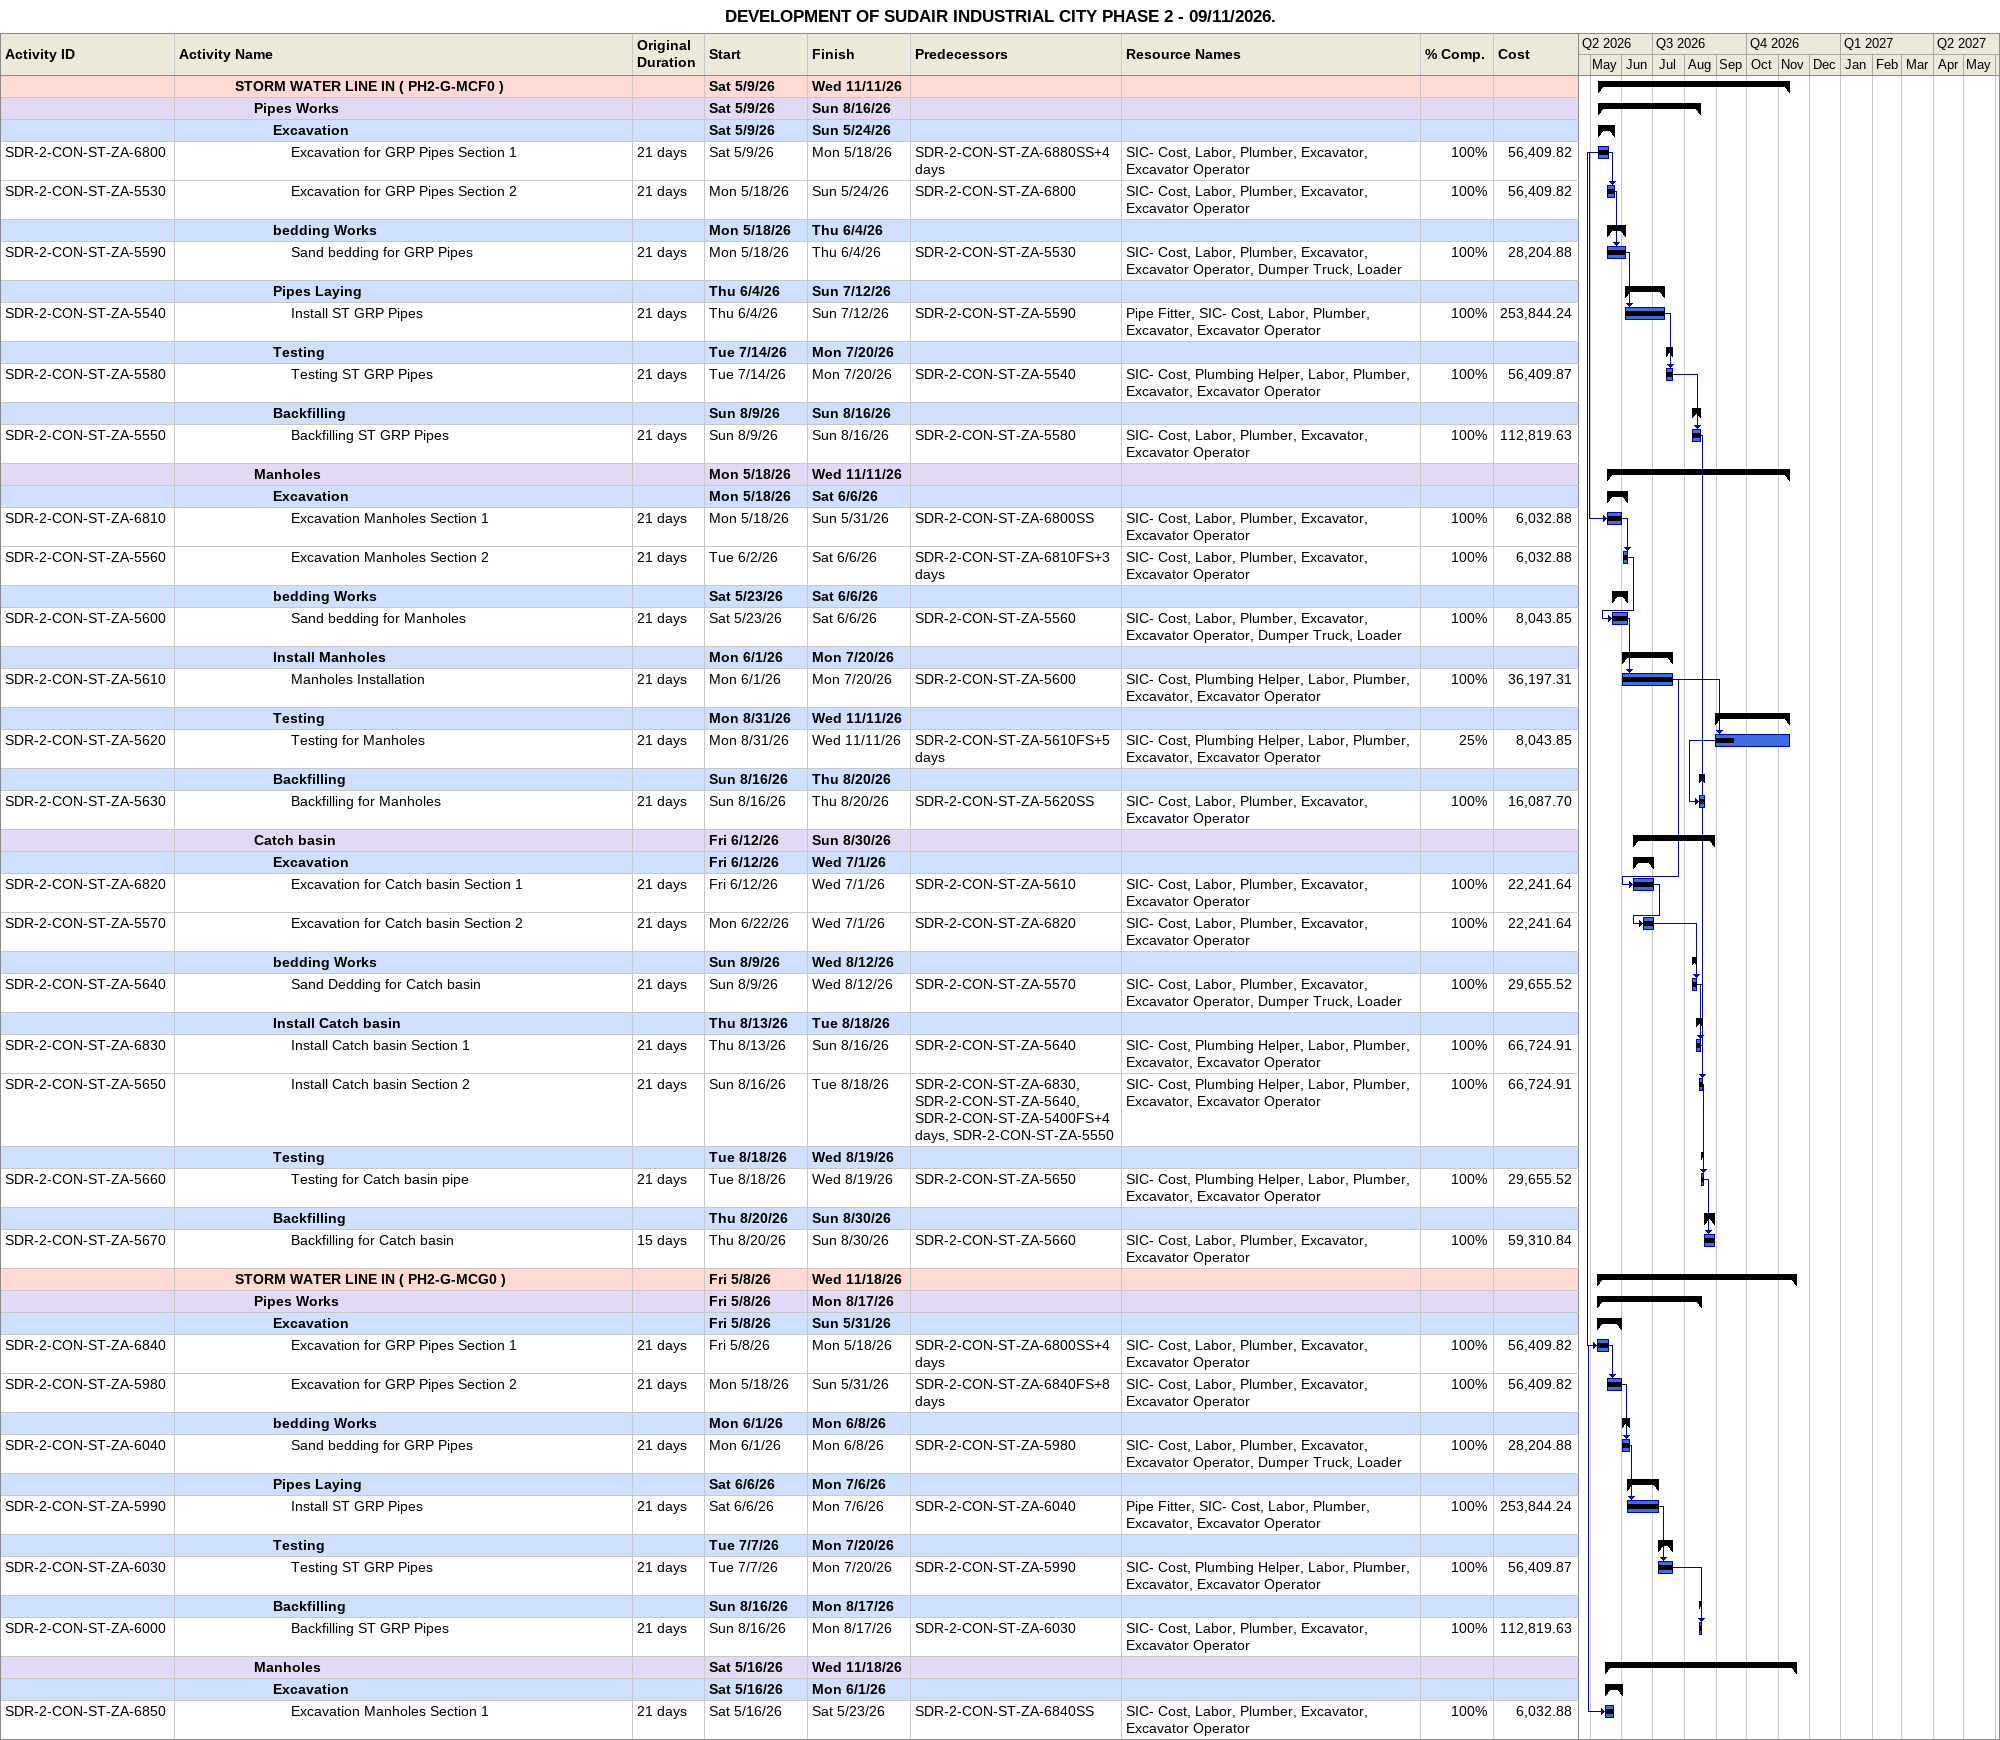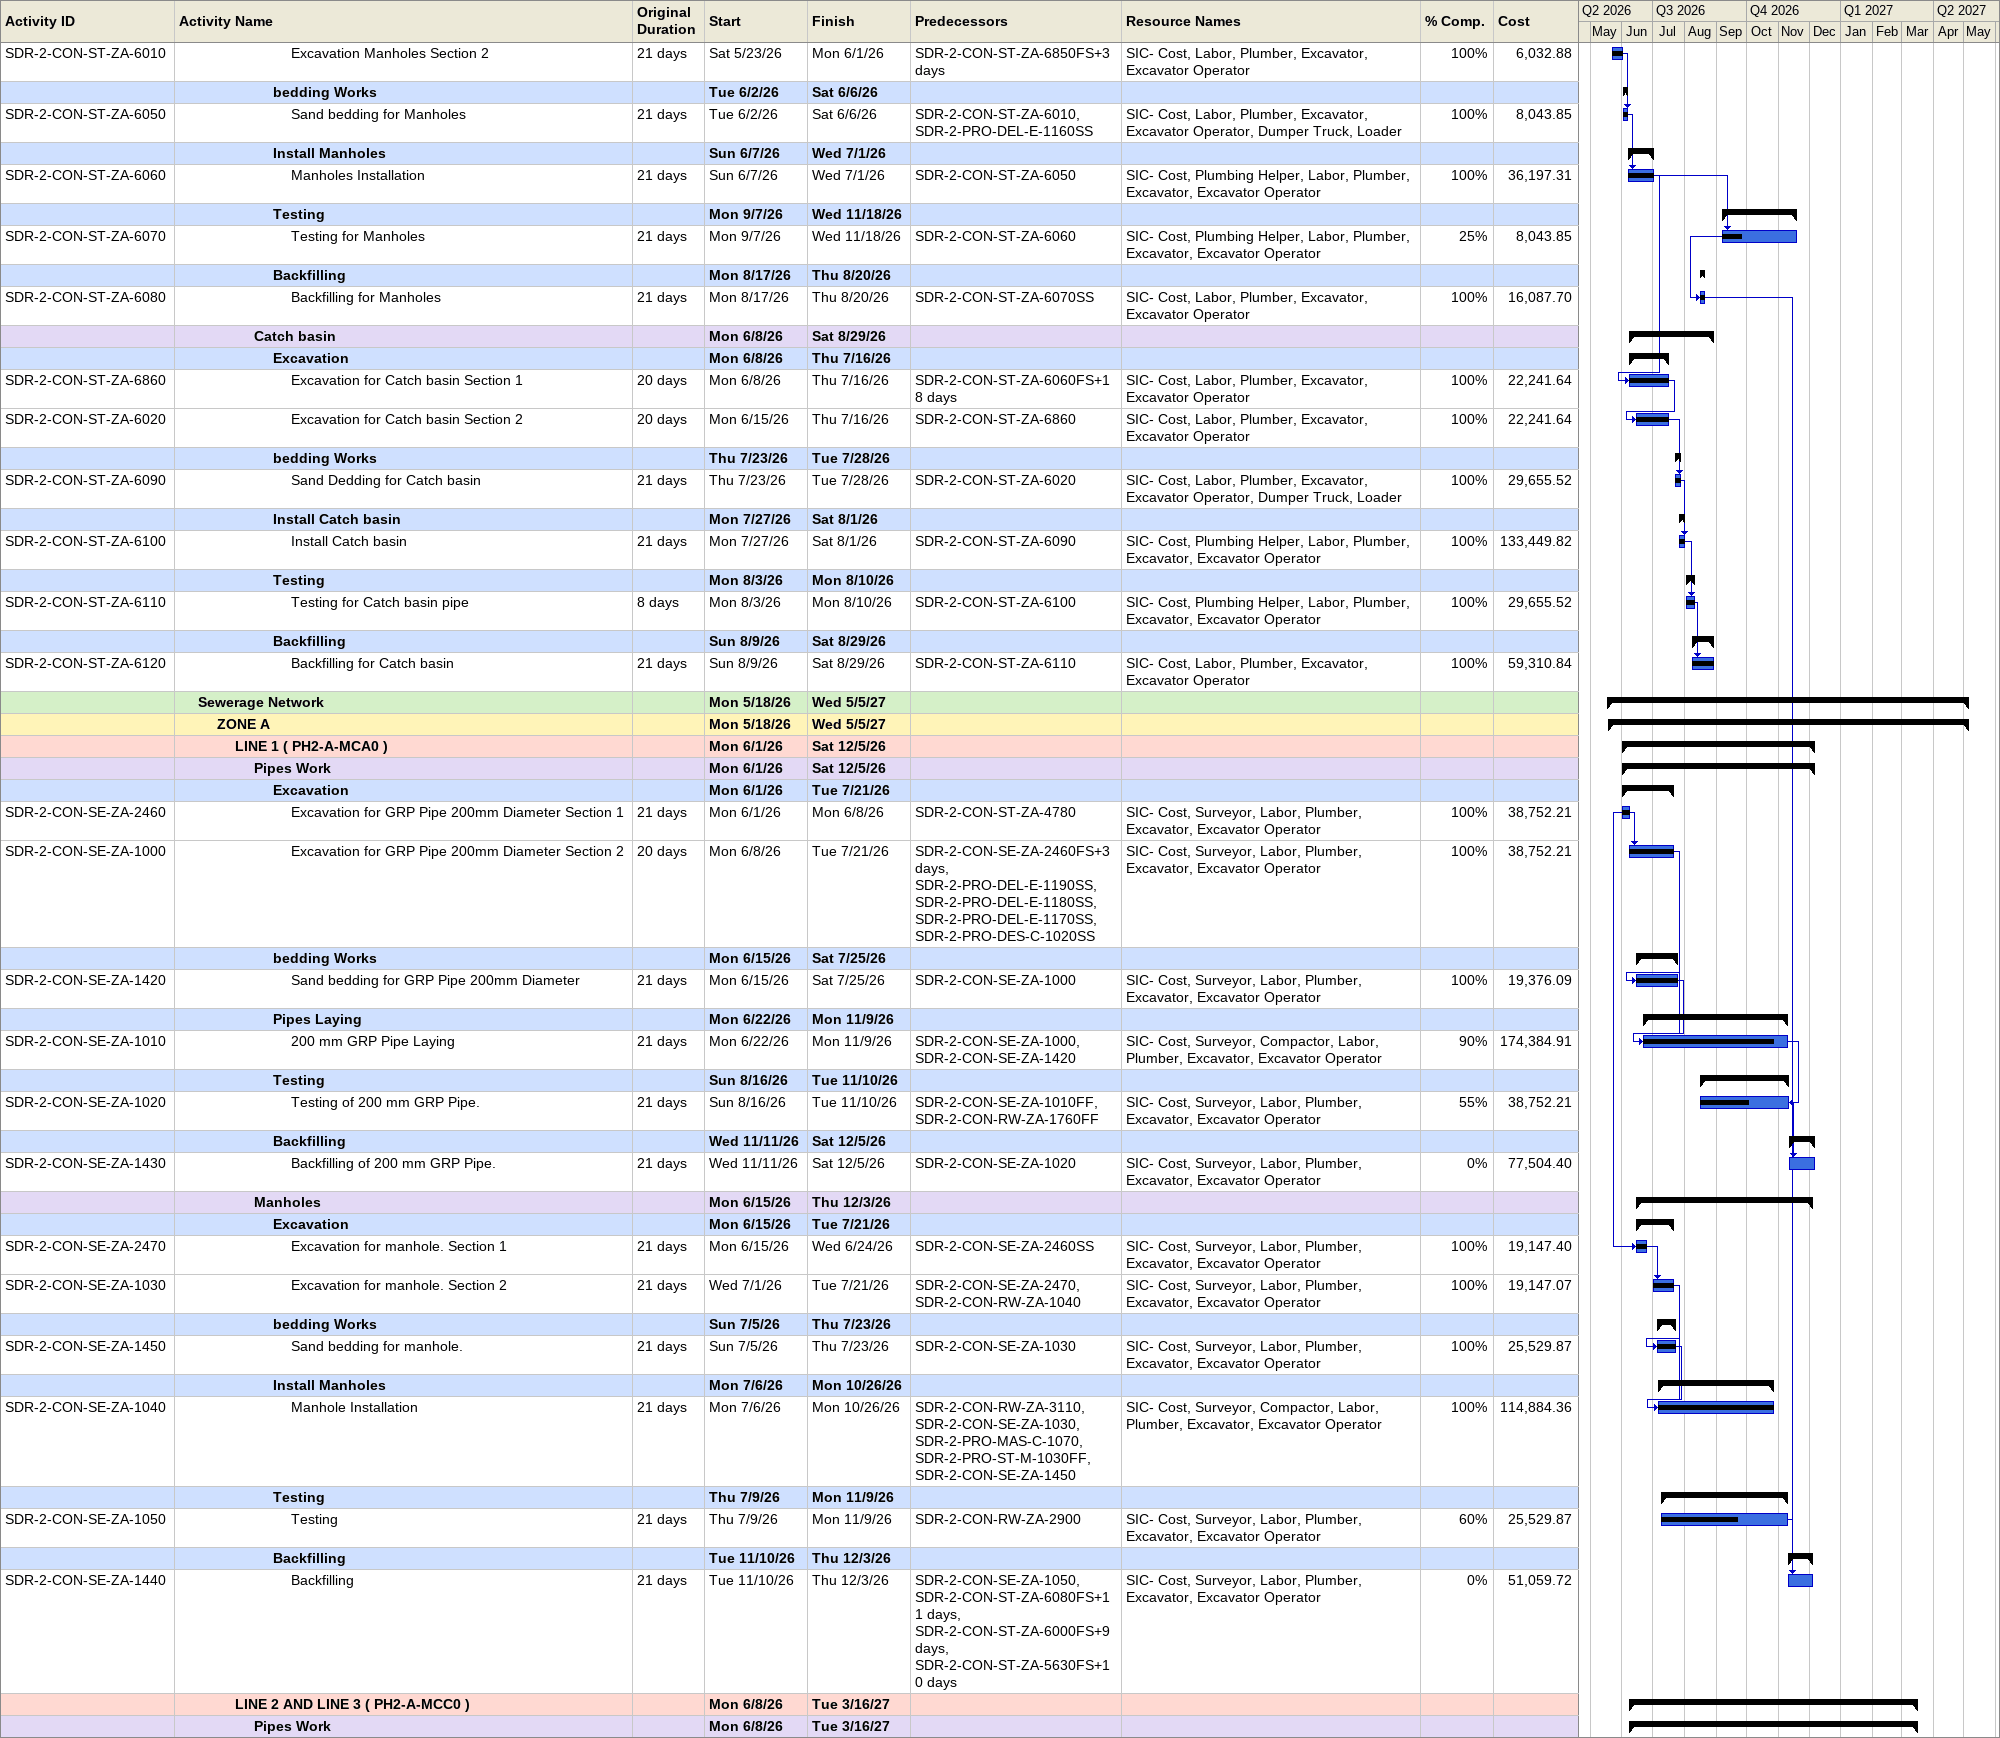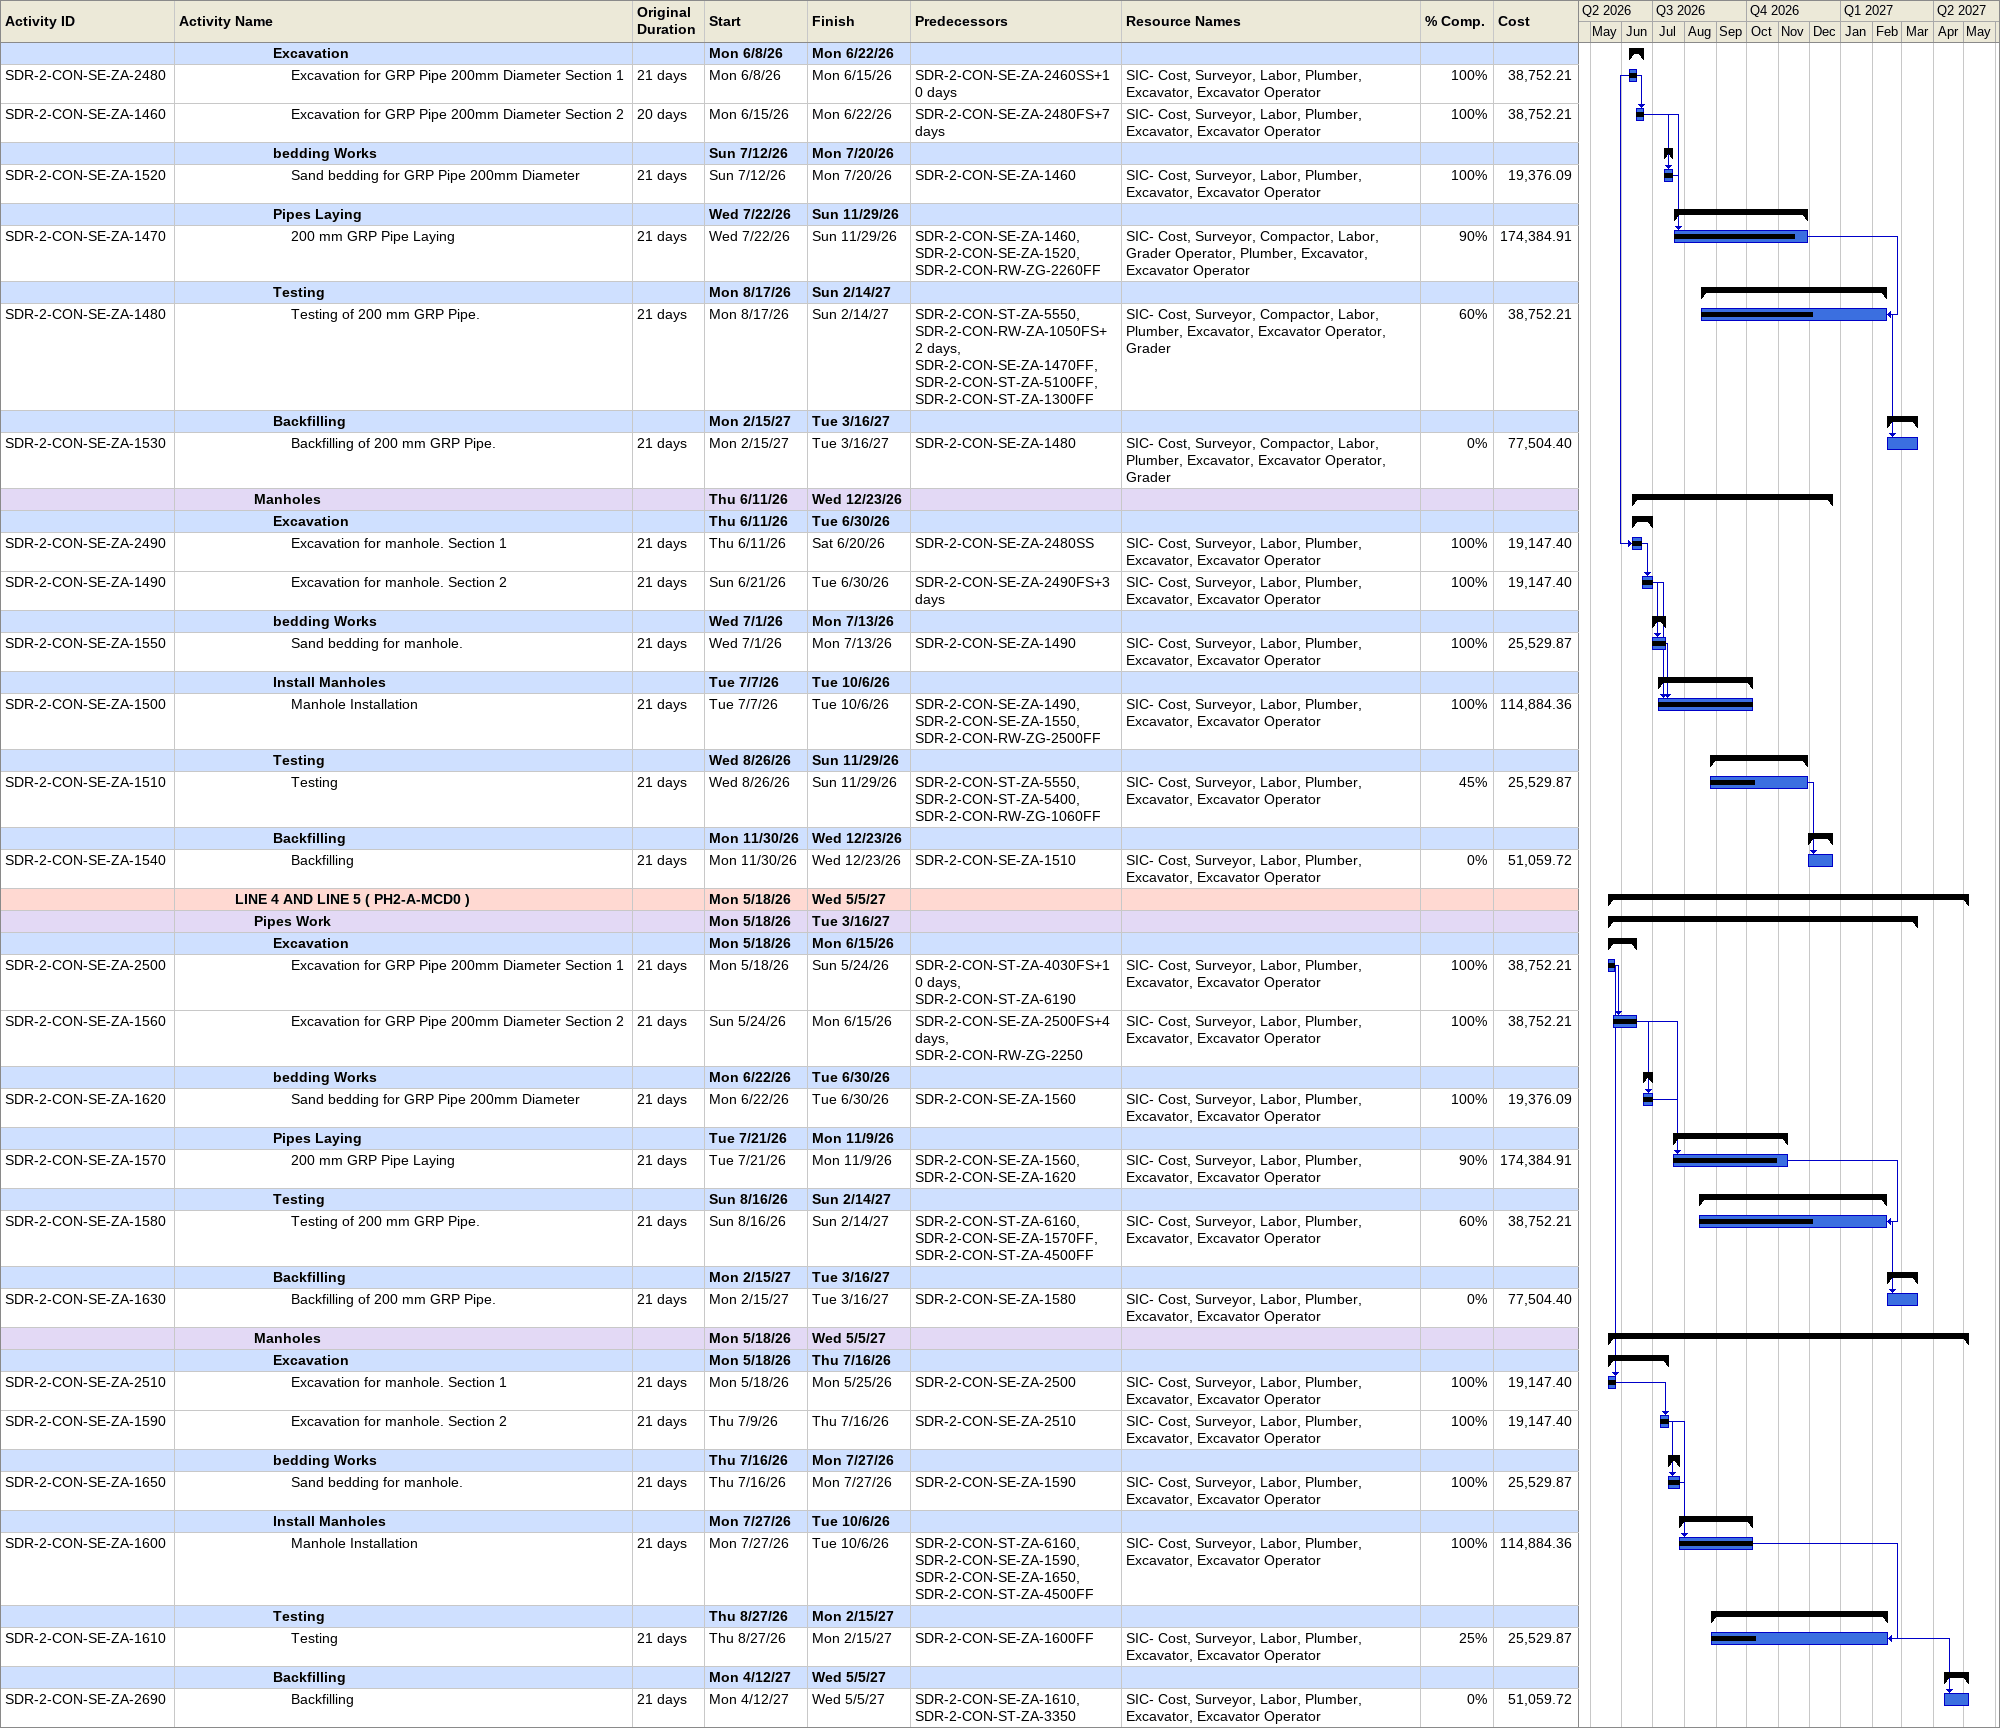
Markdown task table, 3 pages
DEVELOPMENT OF SUDAIR INDUSTRIAL CITY PHASE 2 - 09/11/2026.

| ID | Level | Task | Original duration | Start | Finish | Predecessors | Resources | % complete | Cost |
|---|---|---|---|---|---|---|---|---|---|
|  | 4 | **STORM WATER LINE IN ( PH2-G-MCF0 )** |  | 2026-05-09 | 2026-11-11 |  |  |  |  |
|  | 5 | **Pipes Works** |  | 2026-05-09 | 2026-08-16 |  |  |  |  |
|  | 6 | **Excavation** |  | 2026-05-09 | 2026-05-24 |  |  |  |  |
| SDR-2-CON-ST-ZA-6800 | 7 | Excavation for GRP Pipes Section 1 | 21d | 2026-05-09 | 2026-05-18 | SDR-2-CON-ST-ZA-6880SS+4d | SIC- Cost, Labor, Plumber, Excavator, Excavator Operator | 100 | 56409.82 |
| SDR-2-CON-ST-ZA-5530 | 7 | Excavation for GRP Pipes Section 2 | 21d | 2026-05-18 | 2026-05-24 | SDR-2-CON-ST-ZA-6800 | SIC- Cost, Labor, Plumber, Excavator, Excavator Operator | 100 | 56409.82 |
|  | 6 | **bedding Works** |  | 2026-05-18 | 2026-06-04 |  |  |  |  |
| SDR-2-CON-ST-ZA-5590 | 7 | Sand bedding for GRP Pipes | 21d | 2026-05-18 | 2026-06-04 | SDR-2-CON-ST-ZA-5530 | SIC- Cost, Labor, Plumber, Excavator, Excavator Operator, Dumper Truck, Loader | 100 | 28204.88 |
|  | 6 | **Pipes Laying** |  | 2026-06-04 | 2026-07-12 |  |  |  |  |
| SDR-2-CON-ST-ZA-5540 | 7 | Install ST GRP Pipes | 21d | 2026-06-04 | 2026-07-12 | SDR-2-CON-ST-ZA-5590 | Pipe Fitter, SIC- Cost, Labor, Plumber, Excavator, Excavator Operator | 100 | 253844.24 |
|  | 6 | **Testing** |  | 2026-07-14 | 2026-07-20 |  |  |  |  |
| SDR-2-CON-ST-ZA-5580 | 7 | Testing ST GRP Pipes | 21d | 2026-07-14 | 2026-07-20 | SDR-2-CON-ST-ZA-5540 | SIC- Cost, Plumbing Helper, Labor, Plumber, Excavator, Excavator Operator | 100 | 56409.87 |
|  | 6 | **Backfilling** |  | 2026-08-09 | 2026-08-16 |  |  |  |  |
| SDR-2-CON-ST-ZA-5550 | 7 | Backfilling ST GRP Pipes | 21d | 2026-08-09 | 2026-08-16 | SDR-2-CON-ST-ZA-5580 | SIC- Cost, Labor, Plumber, Excavator, Excavator Operator | 100 | 112819.63 |
|  | 5 | **Manholes** |  | 2026-05-18 | 2026-11-11 |  |  |  |  |
|  | 6 | **Excavation** |  | 2026-05-18 | 2026-06-06 |  |  |  |  |
| SDR-2-CON-ST-ZA-6810 | 7 | Excavation Manholes Section 1 | 21d | 2026-05-18 | 2026-05-31 | SDR-2-CON-ST-ZA-6800SS | SIC- Cost, Labor, Plumber, Excavator, Excavator Operator | 100 | 6032.88 |
| SDR-2-CON-ST-ZA-5560 | 7 | Excavation Manholes Section 2 | 21d | 2026-06-02 | 2026-06-06 | SDR-2-CON-ST-ZA-6810FS+3d | SIC- Cost, Labor, Plumber, Excavator, Excavator Operator | 100 | 6032.88 |
|  | 6 | **bedding Works** |  | 2026-05-23 | 2026-06-06 |  |  |  |  |
| SDR-2-CON-ST-ZA-5600 | 7 | Sand bedding for Manholes | 21d | 2026-05-23 | 2026-06-06 | SDR-2-CON-ST-ZA-5560 | SIC- Cost, Labor, Plumber, Excavator, Excavator Operator, Dumper Truck, Loader | 100 | 8043.85 |
|  | 6 | **Install Manholes** |  | 2026-06-01 | 2026-07-20 |  |  |  |  |
| SDR-2-CON-ST-ZA-5610 | 7 | Manholes Installation | 21d | 2026-06-01 | 2026-07-20 | SDR-2-CON-ST-ZA-5600 | SIC- Cost, Plumbing Helper, Labor, Plumber, Excavator, Excavator Operator | 100 | 36197.31 |
|  | 6 | **Testing** |  | 2026-08-31 | 2026-11-11 |  |  |  |  |
| SDR-2-CON-ST-ZA-5620 | 7 | Testing for Manholes | 21d | 2026-08-31 | 2026-11-11 | SDR-2-CON-ST-ZA-5610FS+5d | SIC- Cost, Plumbing Helper, Labor, Plumber, Excavator, Excavator Operator | 25 | 8043.85 |
|  | 6 | **Backfilling** |  | 2026-08-16 | 2026-08-20 |  |  |  |  |
| SDR-2-CON-ST-ZA-5630 | 7 | Backfilling for Manholes | 21d | 2026-08-16 | 2026-08-20 | SDR-2-CON-ST-ZA-5620SS | SIC- Cost, Labor, Plumber, Excavator, Excavator Operator | 100 | 16087.70 |
|  | 5 | **Catch basin** |  | 2026-06-12 | 2026-08-30 |  |  |  |  |
|  | 6 | **Excavation** |  | 2026-06-12 | 2026-07-01 |  |  |  |  |
| SDR-2-CON-ST-ZA-6820 | 7 | Excavation for Catch basin Section 1 | 21d | 2026-06-12 | 2026-07-01 | SDR-2-CON-ST-ZA-5610 | SIC- Cost, Labor, Plumber, Excavator, Excavator Operator | 100 | 22241.64 |
| SDR-2-CON-ST-ZA-5570 | 7 | Excavation for Catch basin Section 2 | 21d | 2026-06-22 | 2026-07-01 | SDR-2-CON-ST-ZA-6820 | SIC- Cost, Labor, Plumber, Excavator, Excavator Operator | 100 | 22241.64 |
|  | 6 | **bedding Works** |  | 2026-08-09 | 2026-08-12 |  |  |  |  |
| SDR-2-CON-ST-ZA-5640 | 7 | Sand Dedding for Catch basin | 21d | 2026-08-09 | 2026-08-12 | SDR-2-CON-ST-ZA-5570 | SIC- Cost, Labor, Plumber, Excavator, Excavator Operator, Dumper Truck, Loader | 100 | 29655.52 |
|  | 6 | **Install Catch basin** |  | 2026-08-13 | 2026-08-18 |  |  |  |  |
| SDR-2-CON-ST-ZA-6830 | 7 | Install Catch basin Section 1 | 21d | 2026-08-13 | 2026-08-16 | SDR-2-CON-ST-ZA-5640 | SIC- Cost, Plumbing Helper, Labor, Plumber, Excavator, Excavator Operator | 100 | 66724.91 |
| SDR-2-CON-ST-ZA-5650 | 7 | Install Catch basin Section 2 | 21d | 2026-08-16 | 2026-08-18 | SDR-2-CON-ST-ZA-6830, SDR-2-CON-ST-ZA-5640, SDR-2-CON-ST-ZA-5400FS+4d, SDR-2-CON-ST-ZA-5550 | SIC- Cost, Plumbing Helper, Labor, Plumber, Excavator, Excavator Operator | 100 | 66724.91 |
|  | 6 | **Testing** |  | 2026-08-18 | 2026-08-19 |  |  |  |  |
| SDR-2-CON-ST-ZA-5660 | 7 | Testing for Catch basin pipe | 21d | 2026-08-18 | 2026-08-19 | SDR-2-CON-ST-ZA-5650 | SIC- Cost, Plumbing Helper, Labor, Plumber, Excavator, Excavator Operator | 100 | 29655.52 |
|  | 6 | **Backfilling** |  | 2026-08-20 | 2026-08-30 |  |  |  |  |
| SDR-2-CON-ST-ZA-5670 | 7 | Backfilling for Catch basin | 15d | 2026-08-20 | 2026-08-30 | SDR-2-CON-ST-ZA-5660 | SIC- Cost, Labor, Plumber, Excavator, Excavator Operator | 100 | 59310.84 |
|  | 4 | **STORM WATER LINE IN ( PH2-G-MCG0 )** |  | 2026-05-08 | 2026-11-18 |  |  |  |  |
|  | 5 | **Pipes Works** |  | 2026-05-08 | 2026-08-17 |  |  |  |  |
|  | 6 | **Excavation** |  | 2026-05-08 | 2026-05-31 |  |  |  |  |
| SDR-2-CON-ST-ZA-6840 | 7 | Excavation for GRP Pipes Section 1 | 21d | 2026-05-08 | 2026-05-18 | SDR-2-CON-ST-ZA-6800SS+4d | SIC- Cost, Labor, Plumber, Excavator, Excavator Operator | 100 | 56409.82 |
| SDR-2-CON-ST-ZA-5980 | 7 | Excavation for GRP Pipes Section 2 | 21d | 2026-05-18 | 2026-05-31 | SDR-2-CON-ST-ZA-6840FS+8d | SIC- Cost, Labor, Plumber, Excavator, Excavator Operator | 100 | 56409.82 |
|  | 6 | **bedding Works** |  | 2026-06-01 | 2026-06-08 |  |  |  |  |
| SDR-2-CON-ST-ZA-6040 | 7 | Sand bedding for GRP Pipes | 21d | 2026-06-01 | 2026-06-08 | SDR-2-CON-ST-ZA-5980 | SIC- Cost, Labor, Plumber, Excavator, Excavator Operator, Dumper Truck, Loader | 100 | 28204.88 |
|  | 6 | **Pipes Laying** |  | 2026-06-06 | 2026-07-06 |  |  |  |  |
| SDR-2-CON-ST-ZA-5990 | 7 | Install ST GRP Pipes | 21d | 2026-06-06 | 2026-07-06 | SDR-2-CON-ST-ZA-6040 | Pipe Fitter, SIC- Cost, Labor, Plumber, Excavator, Excavator Operator | 100 | 253844.24 |
|  | 6 | **Testing** |  | 2026-07-07 | 2026-07-20 |  |  |  |  |
| SDR-2-CON-ST-ZA-6030 | 7 | Testing ST GRP Pipes | 21d | 2026-07-07 | 2026-07-20 | SDR-2-CON-ST-ZA-5990 | SIC- Cost, Plumbing Helper, Labor, Plumber, Excavator, Excavator Operator | 100 | 56409.87 |
|  | 6 | **Backfilling** |  | 2026-08-16 | 2026-08-17 |  |  |  |  |
| SDR-2-CON-ST-ZA-6000 | 7 | Backfilling ST GRP Pipes | 21d | 2026-08-16 | 2026-08-17 | SDR-2-CON-ST-ZA-6030 | SIC- Cost, Labor, Plumber, Excavator, Excavator Operator | 100 | 112819.63 |
|  | 5 | **Manholes** |  | 2026-05-16 | 2026-11-18 |  |  |  |  |
|  | 6 | **Excavation** |  | 2026-05-16 | 2026-06-01 |  |  |  |  |
| SDR-2-CON-ST-ZA-6850 | 7 | Excavation Manholes Section 1 | 21d | 2026-05-16 | 2026-05-23 | SDR-2-CON-ST-ZA-6840SS | SIC- Cost, Labor, Plumber, Excavator, Excavator Operator | 100 | 6032.88 |
| SDR-2-CON-ST-ZA-6010 | 7 | Excavation Manholes Section 2 | 21d | 2026-05-23 | 2026-06-01 | SDR-2-CON-ST-ZA-6850FS+3d | SIC- Cost, Labor, Plumber, Excavator, Excavator Operator | 100 | 6032.88 |
|  | 6 | **bedding Works** |  | 2026-06-02 | 2026-06-06 |  |  |  |  |
| SDR-2-CON-ST-ZA-6050 | 7 | Sand bedding for Manholes | 21d | 2026-06-02 | 2026-06-06 | SDR-2-CON-ST-ZA-6010, SDR-2-PRO-DEL-E-1160SS | SIC- Cost, Labor, Plumber, Excavator, Excavator Operator, Dumper Truck, Loader | 100 | 8043.85 |
|  | 6 | **Install Manholes** |  | 2026-06-07 | 2026-07-01 |  |  |  |  |
| SDR-2-CON-ST-ZA-6060 | 7 | Manholes Installation | 21d | 2026-06-07 | 2026-07-01 | SDR-2-CON-ST-ZA-6050 | SIC- Cost, Plumbing Helper, Labor, Plumber, Excavator, Excavator Operator | 100 | 36197.31 |
|  | 6 | **Testing** |  | 2026-09-07 | 2026-11-18 |  |  |  |  |
| SDR-2-CON-ST-ZA-6070 | 7 | Testing for Manholes | 21d | 2026-09-07 | 2026-11-18 | SDR-2-CON-ST-ZA-6060 | SIC- Cost, Plumbing Helper, Labor, Plumber, Excavator, Excavator Operator | 25 | 8043.85 |
|  | 6 | **Backfilling** |  | 2026-08-17 | 2026-08-20 |  |  |  |  |
| SDR-2-CON-ST-ZA-6080 | 7 | Backfilling for Manholes | 21d | 2026-08-17 | 2026-08-20 | SDR-2-CON-ST-ZA-6070SS | SIC- Cost, Labor, Plumber, Excavator, Excavator Operator | 100 | 16087.70 |
|  | 5 | **Catch basin** |  | 2026-06-08 | 2026-08-29 |  |  |  |  |
|  | 6 | **Excavation** |  | 2026-06-08 | 2026-07-16 |  |  |  |  |
| SDR-2-CON-ST-ZA-6860 | 7 | Excavation for Catch basin Section 1 | 20d | 2026-06-08 | 2026-07-16 | SDR-2-CON-ST-ZA-6060FS+18d | SIC- Cost, Labor, Plumber, Excavator, Excavator Operator | 100 | 22241.64 |
| SDR-2-CON-ST-ZA-6020 | 7 | Excavation for Catch basin Section 2 | 20d | 2026-06-15 | 2026-07-16 | SDR-2-CON-ST-ZA-6860 | SIC- Cost, Labor, Plumber, Excavator, Excavator Operator | 100 | 22241.64 |
|  | 6 | **bedding Works** |  | 2026-07-23 | 2026-07-28 |  |  |  |  |
| SDR-2-CON-ST-ZA-6090 | 7 | Sand Dedding for Catch basin | 21d | 2026-07-23 | 2026-07-28 | SDR-2-CON-ST-ZA-6020 | SIC- Cost, Labor, Plumber, Excavator, Excavator Operator, Dumper Truck, Loader | 100 | 29655.52 |
|  | 6 | **Install Catch basin** |  | 2026-07-27 | 2026-08-01 |  |  |  |  |
| SDR-2-CON-ST-ZA-6100 | 7 | Install Catch basin | 21d | 2026-07-27 | 2026-08-01 | SDR-2-CON-ST-ZA-6090 | SIC- Cost, Plumbing Helper, Labor, Plumber, Excavator, Excavator Operator | 100 | 133449.82 |
|  | 6 | **Testing** |  | 2026-08-03 | 2026-08-10 |  |  |  |  |
| SDR-2-CON-ST-ZA-6110 | 7 | Testing for Catch basin pipe | 8d | 2026-08-03 | 2026-08-10 | SDR-2-CON-ST-ZA-6100 | SIC- Cost, Plumbing Helper, Labor, Plumber, Excavator, Excavator Operator | 100 | 29655.52 |
|  | 6 | **Backfilling** |  | 2026-08-09 | 2026-08-29 |  |  |  |  |
| SDR-2-CON-ST-ZA-6120 | 7 | Backfilling for Catch basin | 21d | 2026-08-09 | 2026-08-29 | SDR-2-CON-ST-ZA-6110 | SIC- Cost, Labor, Plumber, Excavator, Excavator Operator | 100 | 59310.84 |
|  | 2 | **Sewerage Network** |  | 2026-05-18 | 2027-05-05 |  |  |  |  |
|  | 3 | **ZONE A** |  | 2026-05-18 | 2027-05-05 |  |  |  |  |
|  | 4 | **LINE 1 ( PH2-A-MCA0 )** |  | 2026-06-01 | 2026-12-05 |  |  |  |  |
|  | 5 | **Pipes Work** |  | 2026-06-01 | 2026-12-05 |  |  |  |  |
|  | 6 | **Excavation** |  | 2026-06-01 | 2026-07-21 |  |  |  |  |
| SDR-2-CON-SE-ZA-2460 | 7 | Excavation for GRP Pipe 200mm Diameter Section 1 | 21d | 2026-06-01 | 2026-06-08 | SDR-2-CON-ST-ZA-4780 | SIC- Cost, Surveyor, Labor, Plumber, Excavator, Excavator Operator | 100 | 38752.21 |
| SDR-2-CON-SE-ZA-1000 | 7 | Excavation for GRP Pipe 200mm Diameter Section 2 | 20d | 2026-06-08 | 2026-07-21 | SDR-2-CON-SE-ZA-2460FS+3d, SDR-2-PRO-DEL-E-1190SS, SDR-2-PRO-DEL-E-1180SS, SDR-2-PRO-DEL-E-1170SS, SDR-2-PRO-DES-C-1020SS | SIC- Cost, Surveyor, Labor, Plumber, Excavator, Excavator Operator | 100 | 38752.21 |
|  | 6 | **bedding Works** |  | 2026-06-15 | 2026-07-25 |  |  |  |  |
| SDR-2-CON-SE-ZA-1420 | 7 | Sand bedding for GRP Pipe 200mm Diameter | 21d | 2026-06-15 | 2026-07-25 | SDR-2-CON-SE-ZA-1000 | SIC- Cost, Surveyor, Labor, Plumber, Excavator, Excavator Operator | 100 | 19376.09 |
|  | 6 | **Pipes Laying** |  | 2026-06-22 | 2026-11-09 |  |  |  |  |
| SDR-2-CON-SE-ZA-1010 | 7 | 200 mm GRP Pipe Laying | 21d | 2026-06-22 | 2026-11-09 | SDR-2-CON-SE-ZA-1000, SDR-2-CON-SE-ZA-1420 | SIC- Cost, Surveyor, Compactor, Labor, Plumber, Excavator, Excavator Operator | 90 | 174384.91 |
|  | 6 | **Testing** |  | 2026-08-16 | 2026-11-10 |  |  |  |  |
| SDR-2-CON-SE-ZA-1020 | 7 | Testing of 200 mm GRP Pipe. | 21d | 2026-08-16 | 2026-11-10 | SDR-2-CON-SE-ZA-1010FF, SDR-2-CON-RW-ZA-1760FF | SIC- Cost, Surveyor, Labor, Plumber, Excavator, Excavator Operator | 55 | 38752.21 |
|  | 6 | **Backfilling** |  | 2026-11-11 | 2026-12-05 |  |  |  |  |
| SDR-2-CON-SE-ZA-1430 | 7 | Backfilling of 200 mm GRP Pipe. | 21d | 2026-11-11 | 2026-12-05 | SDR-2-CON-SE-ZA-1020 | SIC- Cost, Surveyor, Labor, Plumber, Excavator, Excavator Operator | 0 | 77504.40 |
|  | 5 | **Manholes** |  | 2026-06-15 | 2026-12-03 |  |  |  |  |
|  | 6 | **Excavation** |  | 2026-06-15 | 2026-07-21 |  |  |  |  |
| SDR-2-CON-SE-ZA-2470 | 7 | Excavation for manhole. Section 1 | 21d | 2026-06-15 | 2026-06-24 | SDR-2-CON-SE-ZA-2460SS | SIC- Cost, Surveyor, Labor, Plumber, Excavator, Excavator Operator | 100 | 19147.40 |
| SDR-2-CON-SE-ZA-1030 | 7 | Excavation for manhole. Section 2 | 21d | 2026-07-01 | 2026-07-21 | SDR-2-CON-SE-ZA-2470, SDR-2-CON-RW-ZA-1040 | SIC- Cost, Surveyor, Labor, Plumber, Excavator, Excavator Operator | 100 | 19147.07 |
|  | 6 | **bedding Works** |  | 2026-07-05 | 2026-07-23 |  |  |  |  |
| SDR-2-CON-SE-ZA-1450 | 7 | Sand bedding for manhole. | 21d | 2026-07-05 | 2026-07-23 | SDR-2-CON-SE-ZA-1030 | SIC- Cost, Surveyor, Labor, Plumber, Excavator, Excavator Operator | 100 | 25529.87 |
|  | 6 | **Install Manholes** |  | 2026-07-06 | 2026-10-26 |  |  |  |  |
| SDR-2-CON-SE-ZA-1040 | 7 | Manhole Installation | 21d | 2026-07-06 | 2026-10-26 | SDR-2-CON-RW-ZA-3110, SDR-2-CON-SE-ZA-1030, SDR-2-PRO-MAS-C-1070, SDR-2-PRO-ST-M-1030FF, SDR-2-CON-SE-ZA-1450 | SIC- Cost, Surveyor, Compactor, Labor, Plumber, Excavator, Excavator Operator | 100 | 114884.36 |
|  | 6 | **Testing** |  | 2026-07-09 | 2026-11-09 |  |  |  |  |
| SDR-2-CON-SE-ZA-1050 | 7 | Testing | 21d | 2026-07-09 | 2026-11-09 | SDR-2-CON-RW-ZA-2900 | SIC- Cost, Surveyor, Labor, Plumber, Excavator, Excavator Operator | 60 | 25529.87 |
|  | 6 | **Backfilling** |  | 2026-11-10 | 2026-12-03 |  |  |  |  |
| SDR-2-CON-SE-ZA-1440 | 7 | Backfilling | 21d | 2026-11-10 | 2026-12-03 | SDR-2-CON-SE-ZA-1050, SDR-2-CON-ST-ZA-6080FS+11d, SDR-2-CON-ST-ZA-6000FS+9d, SDR-2-CON-ST-ZA-5630FS+10d | SIC- Cost, Surveyor, Labor, Plumber, Excavator, Excavator Operator | 0 | 51059.72 |
|  | 4 | **LINE 2 AND LINE 3 ( PH2-A-MCC0 )** |  | 2026-06-08 | 2027-03-16 |  |  |  |  |
|  | 5 | **Pipes Work** |  | 2026-06-08 | 2027-03-16 |  |  |  |  |
|  | 6 | **Excavation** |  | 2026-06-08 | 2026-06-22 |  |  |  |  |
| SDR-2-CON-SE-ZA-2480 | 7 | Excavation for GRP Pipe 200mm Diameter Section 1 | 21d | 2026-06-08 | 2026-06-15 | SDR-2-CON-SE-ZA-2460SS+10d | SIC- Cost, Surveyor, Labor, Plumber, Excavator, Excavator Operator | 100 | 38752.21 |
| SDR-2-CON-SE-ZA-1460 | 7 | Excavation for GRP Pipe 200mm Diameter Section 2 | 20d | 2026-06-15 | 2026-06-22 | SDR-2-CON-SE-ZA-2480FS+7d | SIC- Cost, Surveyor, Labor, Plumber, Excavator, Excavator Operator | 100 | 38752.21 |
|  | 6 | **bedding Works** |  | 2026-07-12 | 2026-07-20 |  |  |  |  |
| SDR-2-CON-SE-ZA-1520 | 7 | Sand bedding for GRP Pipe 200mm Diameter | 21d | 2026-07-12 | 2026-07-20 | SDR-2-CON-SE-ZA-1460 | SIC- Cost, Surveyor, Labor, Plumber, Excavator, Excavator Operator | 100 | 19376.09 |
|  | 6 | **Pipes Laying** |  | 2026-07-22 | 2026-11-29 |  |  |  |  |
| SDR-2-CON-SE-ZA-1470 | 7 | 200 mm GRP Pipe Laying | 21d | 2026-07-22 | 2026-11-29 | SDR-2-CON-SE-ZA-1460, SDR-2-CON-SE-ZA-1520, SDR-2-CON-RW-ZG-2260FF | SIC- Cost, Surveyor, Compactor, Labor, Grader Operator, Plumber, Excavator, Excavator Operator | 90 | 174384.91 |
|  | 6 | **Testing** |  | 2026-08-17 | 2027-02-14 |  |  |  |  |
| SDR-2-CON-SE-ZA-1480 | 7 | Testing of 200 mm GRP Pipe. | 21d | 2026-08-17 | 2027-02-14 | SDR-2-CON-ST-ZA-5550, SDR-2-CON-RW-ZA-1050FS+2d, SDR-2-CON-SE-ZA-1470FF, SDR-2-CON-ST-ZA-5100FF, SDR-2-CON-ST-ZA-1300FF | SIC- Cost, Surveyor, Compactor, Labor, Plumber, Excavator, Excavator Operator, Grader | 60 | 38752.21 |
|  | 6 | **Backfilling** |  | 2027-02-15 | 2027-03-16 |  |  |  |  |
| SDR-2-CON-SE-ZA-1530 | 7 | Backfilling of 200 mm GRP Pipe. | 21d | 2027-02-15 | 2027-03-16 | SDR-2-CON-SE-ZA-1480 | SIC- Cost, Surveyor, Compactor, Labor, Plumber, Excavator, Excavator Operator, Grader | 0 | 77504.40 |
|  | 5 | **Manholes** |  | 2026-06-11 | 2026-12-23 |  |  |  |  |
|  | 6 | **Excavation** |  | 2026-06-11 | 2026-06-30 |  |  |  |  |
| SDR-2-CON-SE-ZA-2490 | 7 | Excavation for manhole. Section 1 | 21d | 2026-06-11 | 2026-06-20 | SDR-2-CON-SE-ZA-2480SS | SIC- Cost, Surveyor, Labor, Plumber, Excavator, Excavator Operator | 100 | 19147.40 |
| SDR-2-CON-SE-ZA-1490 | 7 | Excavation for manhole. Section 2 | 21d | 2026-06-21 | 2026-06-30 | SDR-2-CON-SE-ZA-2490FS+3d | SIC- Cost, Surveyor, Labor, Plumber, Excavator, Excavator Operator | 100 | 19147.40 |
|  | 6 | **bedding Works** |  | 2026-07-01 | 2026-07-13 |  |  |  |  |
| SDR-2-CON-SE-ZA-1550 | 7 | Sand bedding for manhole. | 21d | 2026-07-01 | 2026-07-13 | SDR-2-CON-SE-ZA-1490 | SIC- Cost, Surveyor, Labor, Plumber, Excavator, Excavator Operator | 100 | 25529.87 |
|  | 6 | **Install Manholes** |  | 2026-07-07 | 2026-10-06 |  |  |  |  |
| SDR-2-CON-SE-ZA-1500 | 7 | Manhole Installation | 21d | 2026-07-07 | 2026-10-06 | SDR-2-CON-SE-ZA-1490, SDR-2-CON-SE-ZA-1550, SDR-2-CON-RW-ZG-2500FF | SIC- Cost, Surveyor, Labor, Plumber, Excavator, Excavator Operator | 100 | 114884.36 |
|  | 6 | **Testing** |  | 2026-08-26 | 2026-11-29 |  |  |  |  |
| SDR-2-CON-SE-ZA-1510 | 7 | Testing | 21d | 2026-08-26 | 2026-11-29 | SDR-2-CON-ST-ZA-5550, SDR-2-CON-ST-ZA-5400, SDR-2-CON-RW-ZG-1060FF | SIC- Cost, Surveyor, Labor, Plumber, Excavator, Excavator Operator | 45 | 25529.87 |
|  | 6 | **Backfilling** |  | 2026-11-30 | 2026-12-23 |  |  |  |  |
| SDR-2-CON-SE-ZA-1540 | 7 | Backfilling | 21d | 2026-11-30 | 2026-12-23 | SDR-2-CON-SE-ZA-1510 | SIC- Cost, Surveyor, Labor, Plumber, Excavator, Excavator Operator | 0 | 51059.72 |
|  | 4 | **LINE 4 AND LINE 5 ( PH2-A-MCD0 )** |  | 2026-05-18 | 2027-05-05 |  |  |  |  |
|  | 5 | **Pipes Work** |  | 2026-05-18 | 2027-03-16 |  |  |  |  |
|  | 6 | **Excavation** |  | 2026-05-18 | 2026-06-15 |  |  |  |  |
| SDR-2-CON-SE-ZA-2500 | 7 | Excavation for GRP Pipe 200mm Diameter Section 1 | 21d | 2026-05-18 | 2026-05-24 | SDR-2-CON-ST-ZA-4030FS+10d, SDR-2-CON-ST-ZA-6190 | SIC- Cost, Surveyor, Labor, Plumber, Excavator, Excavator Operator | 100 | 38752.21 |
| SDR-2-CON-SE-ZA-1560 | 7 | Excavation for GRP Pipe 200mm Diameter Section 2 | 21d | 2026-05-24 | 2026-06-15 | SDR-2-CON-SE-ZA-2500FS+4d, SDR-2-CON-RW-ZG-2250 | SIC- Cost, Surveyor, Labor, Plumber, Excavator, Excavator Operator | 100 | 38752.21 |
|  | 6 | **bedding Works** |  | 2026-06-22 | 2026-06-30 |  |  |  |  |
| SDR-2-CON-SE-ZA-1620 | 7 | Sand bedding for GRP Pipe 200mm Diameter | 21d | 2026-06-22 | 2026-06-30 | SDR-2-CON-SE-ZA-1560 | SIC- Cost, Surveyor, Labor, Plumber, Excavator, Excavator Operator | 100 | 19376.09 |
|  | 6 | **Pipes Laying** |  | 2026-07-21 | 2026-11-09 |  |  |  |  |
| SDR-2-CON-SE-ZA-1570 | 7 | 200 mm GRP Pipe Laying | 21d | 2026-07-21 | 2026-11-09 | SDR-2-CON-SE-ZA-1560, SDR-2-CON-SE-ZA-1620 | SIC- Cost, Surveyor, Labor, Plumber, Excavator, Excavator Operator | 90 | 174384.91 |
|  | 6 | **Testing** |  | 2026-08-16 | 2027-02-14 |  |  |  |  |
| SDR-2-CON-SE-ZA-1580 | 7 | Testing of 200 mm GRP Pipe. | 21d | 2026-08-16 | 2027-02-14 | SDR-2-CON-ST-ZA-6160, SDR-2-CON-SE-ZA-1570FF, SDR-2-CON-ST-ZA-4500FF | SIC- Cost, Surveyor, Labor, Plumber, Excavator, Excavator Operator | 60 | 38752.21 |
|  | 6 | **Backfilling** |  | 2027-02-15 | 2027-03-16 |  |  |  |  |
| SDR-2-CON-SE-ZA-1630 | 7 | Backfilling of 200 mm GRP Pipe. | 21d | 2027-02-15 | 2027-03-16 | SDR-2-CON-SE-ZA-1580 | SIC- Cost, Surveyor, Labor, Plumber, Excavator, Excavator Operator | 0 | 77504.40 |
|  | 5 | **Manholes** |  | 2026-05-18 | 2027-05-05 |  |  |  |  |
|  | 6 | **Excavation** |  | 2026-05-18 | 2026-07-16 |  |  |  |  |
| SDR-2-CON-SE-ZA-2510 | 7 | Excavation for manhole. Section 1 | 21d | 2026-05-18 | 2026-05-25 | SDR-2-CON-SE-ZA-2500 | SIC- Cost, Surveyor, Labor, Plumber, Excavator, Excavator Operator | 100 | 19147.40 |
| SDR-2-CON-SE-ZA-1590 | 7 | Excavation for manhole. Section 2 | 21d | 2026-07-09 | 2026-07-16 | SDR-2-CON-SE-ZA-2510 | SIC- Cost, Surveyor, Labor, Plumber, Excavator, Excavator Operator | 100 | 19147.40 |
|  | 6 | **bedding Works** |  | 2026-07-16 | 2026-07-27 |  |  |  |  |
| SDR-2-CON-SE-ZA-1650 | 7 | Sand bedding for manhole. | 21d | 2026-07-16 | 2026-07-27 | SDR-2-CON-SE-ZA-1590 | SIC- Cost, Surveyor, Labor, Plumber, Excavator, Excavator Operator | 100 | 25529.87 |
|  | 6 | **Install Manholes** |  | 2026-07-27 | 2026-10-06 |  |  |  |  |
| SDR-2-CON-SE-ZA-1600 | 7 | Manhole Installation | 21d | 2026-07-27 | 2026-10-06 | SDR-2-CON-ST-ZA-6160, SDR-2-CON-SE-ZA-1590, SDR-2-CON-SE-ZA-1650, SDR-2-CON-ST-ZA-4500FF | SIC- Cost, Surveyor, Labor, Plumber, Excavator, Excavator Operator | 100 | 114884.36 |
|  | 6 | **Testing** |  | 2026-08-27 | 2027-02-15 |  |  |  |  |
| SDR-2-CON-SE-ZA-1610 | 7 | Testing | 21d | 2026-08-27 | 2027-02-15 | SDR-2-CON-SE-ZA-1600FF | SIC- Cost, Surveyor, Labor, Plumber, Excavator, Excavator Operator | 25 | 25529.87 |
|  | 6 | **Backfilling** |  | 2027-04-12 | 2027-05-05 |  |  |  |  |
| SDR-2-CON-SE-ZA-2690 | 7 | Backfilling | 21d | 2027-04-12 | 2027-05-05 | SDR-2-CON-SE-ZA-1610, SDR-2-CON-ST-ZA-3350 | SIC- Cost, Surveyor, Labor, Plumber, Excavator, Excavator Operator | 0 | 51059.72 |
